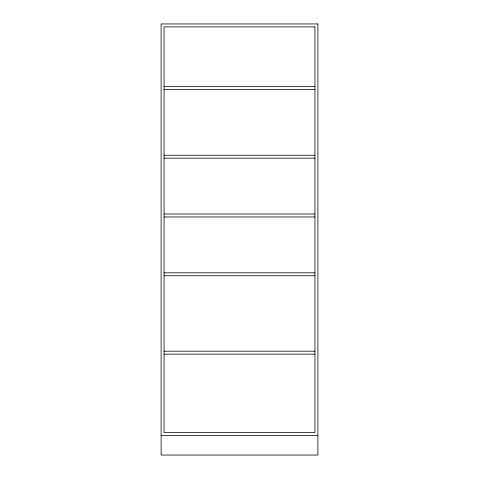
<?xml version="1.0" encoding="UTF-8"?>
<svg xmlns="http://www.w3.org/2000/svg" width="479" height="479" viewBox="0 0 479 479"><rect width="100%" height="100%" fill="white"/><g stroke="black" fill="none" stroke-linecap="round" stroke-linejoin="round"><path stroke-width="0.72" d="M164.058 86.657L314.942 86.657M164.058 89.597L314.942 89.597M164.058 155.238L314.942 155.238M164.058 158.178L314.942 158.178M164.058 214.023L314.942 214.023M164.058 216.963L314.942 216.963M164.058 272.814L314.942 272.814M164.058 275.754L314.942 275.754M164.058 351.197L314.942 351.197M164.058 354.131L314.942 354.131M161.118 435.453L317.882 435.453M317.882 23.95L161.118 23.95L161.118 455.05L317.882 455.05L317.882 23.95M314.942 26.89L164.058 26.89L164.058 432.513L314.942 432.513L314.942 26.89"/></g></svg>
